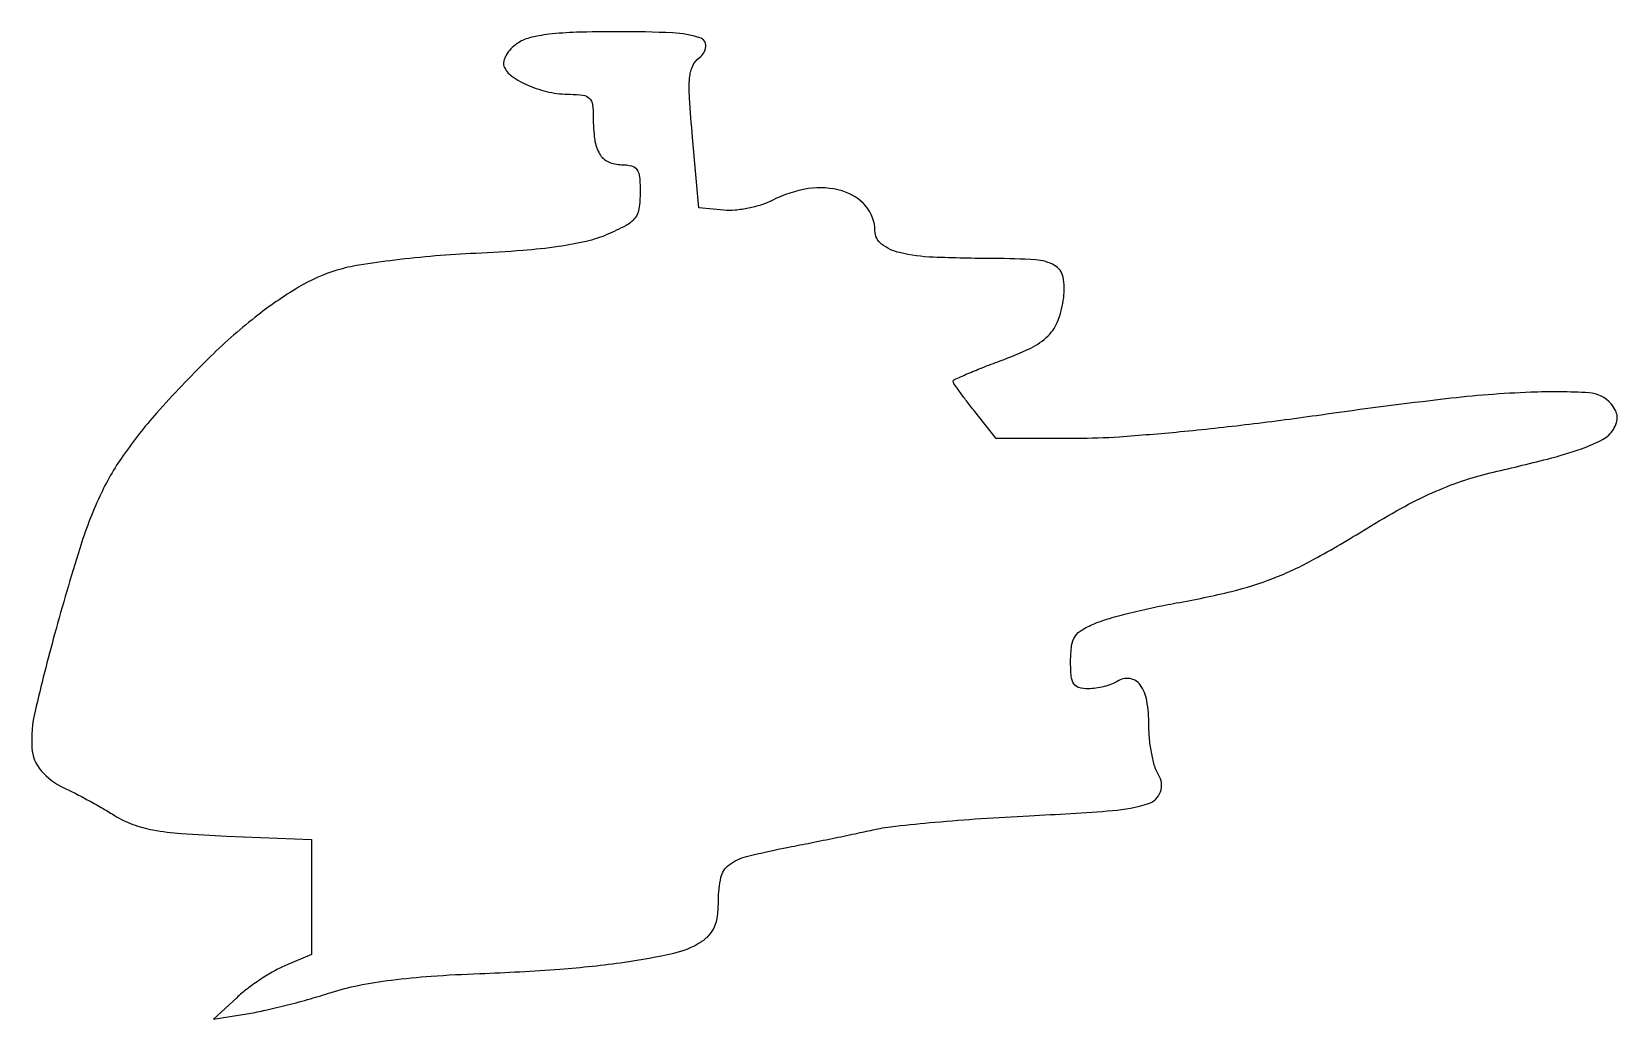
# Model space of a CAD drawing. Extents: x 0 to 203, y 0 to 126.
import ezdxf

# ---------------------------------------------------------------- set-up
doc = ezdxf.new("R2010")
doc.units = 0

msp = doc.modelspace()

# ---------------------------------------------------------------- linework, layer by layer
msp.add_lwpolyline([(62.264392, 124.472634, 0.049187), (61.468227, 123.789265, 0.059076), (60.87506, 123.001134, 0.069514), (60.5604, 122.232056, 0.15522), (60.596898, 121.608084, 0.149625), (61.620963, 120.297961, 0.051732), (63.743642, 119.119184, 0.048163), (66.380208, 118.282465, 0.052811), (69.047053, 118, -0.031729), (70.690728, 117.895591, -0.164616), (71.497024, 117.502941, -0.166645), (71.893729, 116.70437, -0.032713), (72, 115.081787, 0.032413), (72.186973, 112.200551, 0.101777), (72.816628, 110.376926, 0.152261), (73.939966, 109.364978, 0.108189), (75.606989, 109, -0.057089), (76.893609, 108.852615, -0.189826), (77.581773, 108.378477, -0.127924), (77.91744, 107.423013, -0.020847), (78, 105.44377, -0.036972), (77.84681, 103.374908, -0.130891), (77.322892, 102.163266, -0.105067), (76.195996, 101.227494, -0.019483), (73.75, 100.06196, -0.044529), (71.092233, 99.190878, -0.021413), (67.563886, 98.530959, -0.01654), (62.990198, 98.030443, -0.007582), (57, 97.66603, 0.009526), (51.829905, 97.33133, 0.009286), (46.632138, 96.79789, 0.009221), (42.085848, 96.16053, 0.033953), (39.258341, 95.511576, 0.062037), (34.336304, 93.328848, 0.032241), (28.803947, 89.496856, 0.027085), (22.750246, 84.140123, 0.016785), (16.217232, 77.248333, 0.028724), (11.934339, 71.816521, 0.044526), (8.962973, 66.641978, 0.032549), (6.390282, 59.953232, 0.008695), (3.184555, 49, 0.00945), (0.689228, 39.163258, 0.072286), (0.284443, 34.42452, 0.164625), (1.453223, 31.543775, 0.107382), (4.346362, 29.366686, -0.011453), (5.798268, 28.658052, -0.006), (7.573319, 27.71362, -0.005965), (9.370736, 26.701378, -0.009103), (10.903236, 25.776429, 0.052572), (13.157283, 24.670343, 0.042925), (15.751214, 23.965433, 0.027358), (19.356346, 23.512994, 0.007241), (25.153236, 23.190003), (36, 22.743098), (36, 15.384969), (36, 8.02684), (32.69408, 6.645539, 0.030434), (31.21557, 5.919212, 0.016657), (29.494451, 4.862116, 0.016548), (27.81186, 3.668014, 0.025275), (26.44408, 2.514014), (23.5, -0.23621), (28, 0.507853, 0.014838), (30.147685, 0.92878, 0.006679), (32.940625, 1.602113, 0.006606), (35.873785, 2.392266, 0.008951), (38.5, 3.18814, -0.029055), (41.969345, 4.089028, -0.01727), (46.185441, 4.775599, -0.014296), (51.287147, 5.278726, -0.008053), (57.5, 5.61209, 0.009037), (67.756388, 6.182663, 0.016967), (76.009448, 7.073947, 0.019292), (82.288526, 8.217113, 0.085453), (85.75, 9.636566, 0.065013), (86.829916, 10.526941, 0.088189), (87.516488, 11.585145, 0.071164), (87.885778, 12.987295, 0.028867), (88, 14.964036, -0.054682), (88.321593, 17.895797, -0.178087), (89.360727, 19.513459, -0.101941), (91.596204, 20.577219, -0.012038), (97, 21.76797, 0.001492), (99.817834, 22.326853, 0.001124), (102.9125, 22.957487, 0.001136), (105.819298, 23.563531, 0.002623), (108, 24.035322, -0.027712), (110.626257, 24.466963, -0.004777), (115.647695, 24.960318, -0.005187), (121.560258, 25.422482, -0.004616), (127.715558, 25.782371, 0.006504), (138.345196, 26.44415, 0.057952), (142.938204, 27.332048, 0.23781), (144.474492, 28.832748, 0.22583), (144.224959, 31.011391, -0.068432), (143.753105, 32.063488, -0.023619), (143.359832, 33.686573, -0.022956), (143.090123, 35.538939, -0.024676), (143, 37.363986, 0.04277), (142.733069, 40.478847, 0.113921), (141.873966, 42.523128, 0.206744), (140.558688, 43.3086, 0.175406), (138.966462, 42.95811, -0.052578), (138.24381, 42.601073, -0.026353), (137.269836, 42.298576, -0.025835), (136.218882, 42.089056, -0.034593), (135.25, 42.015313, -0.066177), (134.066111, 42.164501, -0.188836), (133.407327, 42.645629, -0.121259), (133.08157, 43.611176, -0.021015), (133, 45.551027, -0.032442), (133.128418, 47.528146, -0.115144), (133.571813, 48.709709, -0.116255), (134.48979, 49.566693, -0.033386), (136.25, 50.423126, -0.027092), (137.964341, 51.013996, -0.008388), (140.601562, 51.718282, -0.008361), (143.58165, 52.408098, -0.009104), (146.5, 52.977045, 0.015891), (153.570728, 54.455405, 0.033705), (158.903585, 56.135938, 0.032341), (164.096936, 58.563899, 0.013527), (170.768927, 62.464486, -0.013123), (175.206386, 65.06354, -0.020016), (179.198177, 67.059063, -0.022539), (182.932769, 68.544112, -0.026605), (186.58668, 69.595636, 0.00546), (193.920417, 71.374252, 0.022712), (198.274802, 72.693918, 0.037324), (200.97902, 73.883097, 0.132409), (202.35026, 75.166177, 0.059667), (202.751303, 76.026694, 0.101113), (202.842479, 76.813362, 0.098201), (202.617921, 77.588654, 0.053807), (202.069567, 78.416177, 0.208867), (199.227353, 79.846571, 0.023161), (191.787727, 79.907055, 0.019524), (180.931494, 79.066982, 0.006375), (165, 77, -0.005458), (155.846629, 75.795337, -0.006066), (146.985947, 74.836355, -0.006405), (139.234461, 74.192541, -0.017517), (133.740579, 74.000029), (123.5, 74.000059), (120.75, 77.446601, -0.005533), (119.696199, 78.797717, -0.008259), (118.807812, 80.003931, -0.004189), (118.085133, 81.038115, -0.151528), (118, 81.312581, -0.294679), (118.142625, 81.533567, -0.003634), (119.760152, 82.250592, -0.009303), (121.694926, 83.049019, -0.005785), (123.992006, 83.916813, 0.02426), (127.902168, 85.561475, 0.084233), (130.135054, 87.137848, 0.108941), (131.411189, 89.12454, 0.056627), (132.117343, 92, 0.080557), (132.029929, 94.641048, 0.219793), (130.959965, 96.119188, 0.112588), (128.523998, 96.838956, 0.015411), (123.190983, 97.011006, -0.009675), (115.466491, 97.171548, -0.047371), (111.143013, 97.757914, -0.107058), (108.841743, 98.849121, -0.232751), (108, 100.559414, 0.17959), (106.84042, 103.683702, 0.144034), (103.807047, 105.644789, 0.110625), (99.47653, 105.937365, 0.081267), (94.886662, 104.441391, -0.042154), (93.500356, 103.866687, -0.027457), (91.82203, 103.431277, -0.027594), (90.125325, 103.185661, -0.046319), (88.686322, 103.191391), (85.5, 103.5), (84.696492, 112.47429, -0.005688), (84.300322, 117.548323, -0.037476), (84.321637, 120.093946, -0.083123), (84.708876, 121.615871, -0.131858), (85.546629, 122.657755, 0.213958), (86.376191, 124.113814, 0.352524), (85.640101, 125.233571, 0.067499), (82.166786, 125.853503, 0.010458), (75.163489, 126, 0.007168), (69.877976, 125.924223, 0.022301), (66.325942, 125.663514, 0.032889), (63.86289, 125.206109, 0.090658)], format="xyb", close=True)

doc.saveas('drawing.dxf')
